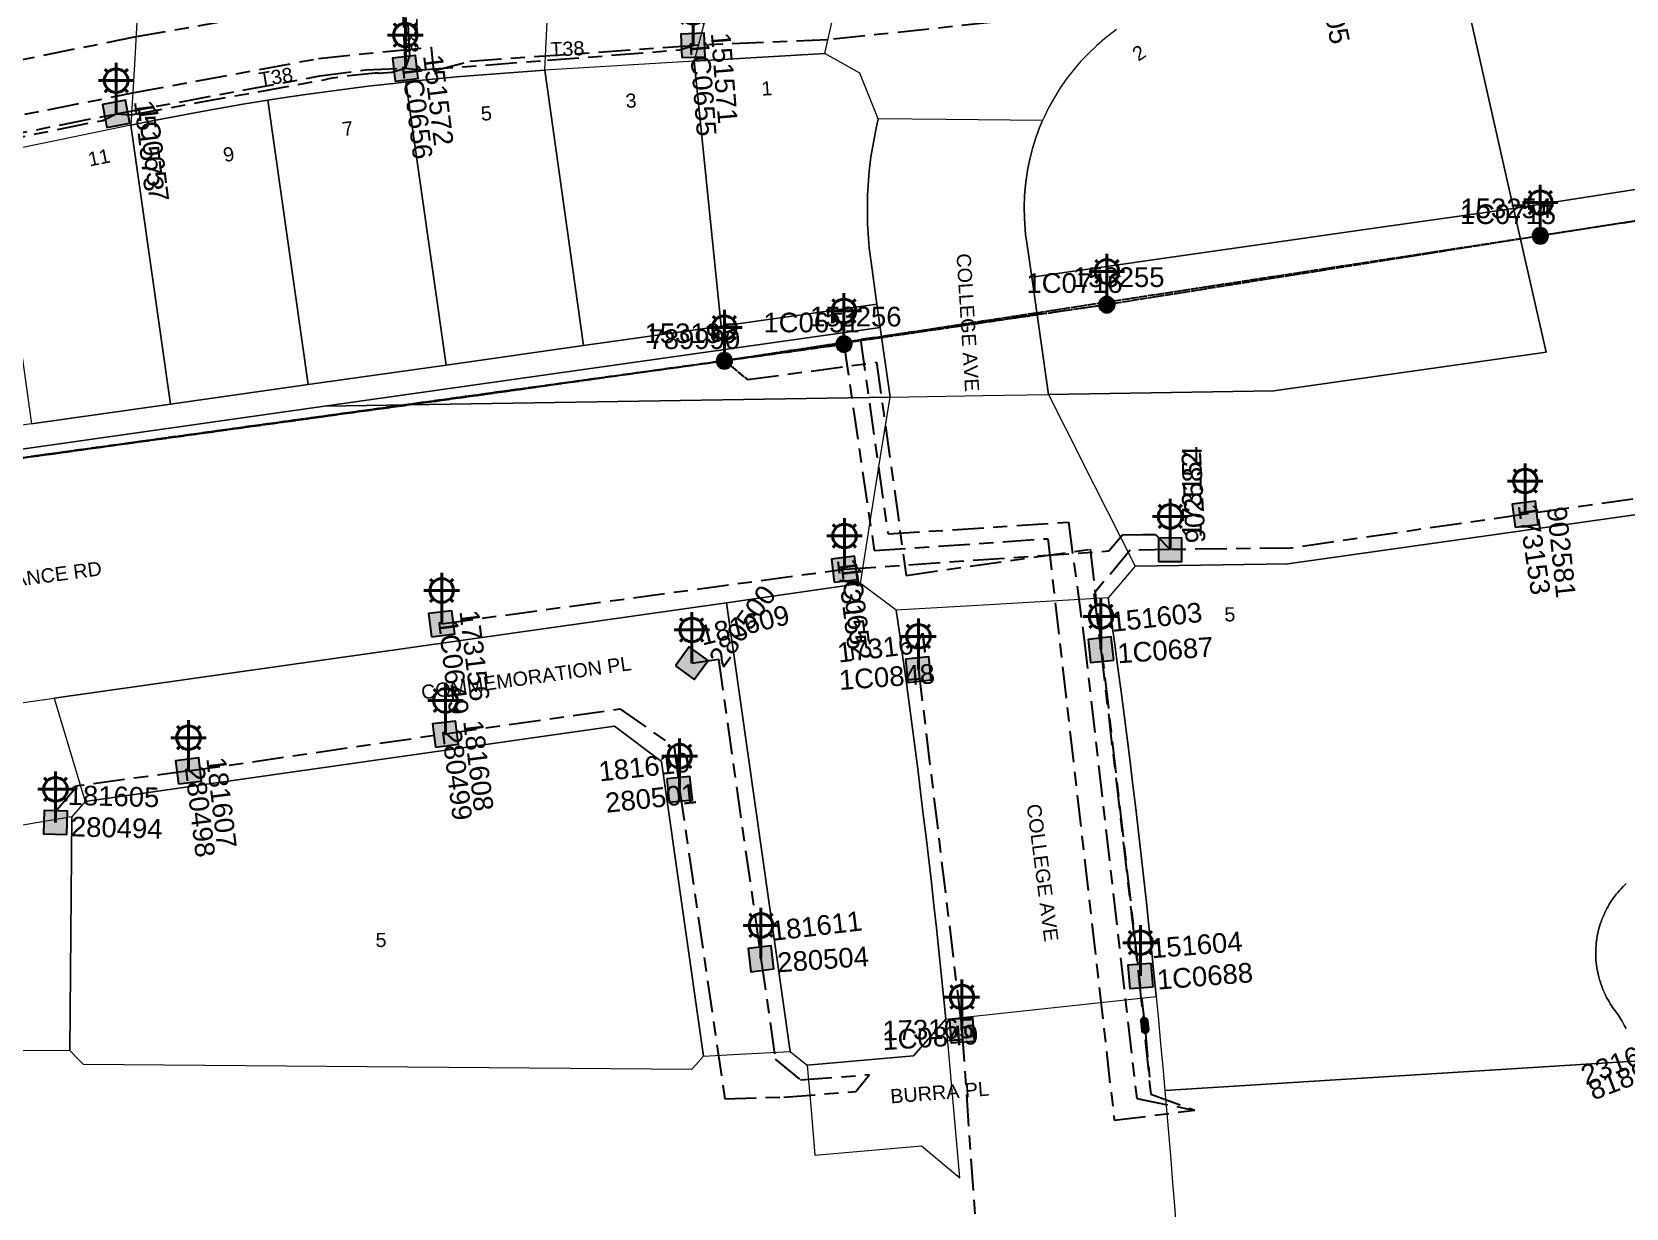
# Model space of a CAD drawing. Header units: metres. Extents: x 299834 to 302538, y 6172833 to 6174390.
# Drawn here: x 301401.6 to 301604.3, y 6173264.5 to 6173414 of the extents above; entities that cross this region are included whole.
import ezdxf
from ezdxf.enums import TextEntityAlignment as Align

# ---------------------------------------------------------------- set-up
doc = ezdxf.new("R2010")
doc.units = ezdxf.units.M
doc.linetypes.add('Cable Exist OH', pattern=[1, 1, 0])
doc.linetypes.add('Cable Exist UG', pattern=[8.2, 4, -1.2, 1.8, -1.2])
doc.layers.get('0').update_dxf_attribs({"color": 6})
for name, color, linetype, lineweight in [('Cadastre Buildings_SP_EXT', 9, 'Continuous', 5), ('Cadastre Land Parcels_SP_EXT', 9, 'Continuous', 5), ('Cadastre Roads_SP_EXT', 9, 'Continuous', 5)]:
    doc.layers.add(name, color=color, linetype=linetype, lineweight=lineweight)
for name, color, linetype in [('Equip_HV_EXT', 7, 'Continuous'), ('Equip_SP_SL_EXT', 7, 'Continuous'), ('Mains_HV_EXT', 7, 'Continuous'), ('Mains_LV_EXT', 7, 'Continuous'), ('Mains_SL_EXT', 7, 'Continuous'), ('Mains_TR_EXT', 7, 'Continuous'), ('SupportsOH_SP_TR_HV_LV_SL_EXT', 7, 'Continuous'), ('SupportsUG_SP_LV_SL_EXT', 7, 'Continuous')]:
    doc.layers.add(name, color=color, linetype=linetype)
doc.styles.add('COLUMN_LABEL', font='arial.ttf')
doc.styles.add('iecARIAL', font='arial.ttf', dxfattribs={"height": 2})
doc.styles.add('POLE_LABEL', font='arial.ttf')
doc.styles.get("Standard").update_dxf_attribs({"font": 'arial.ttf'})

# ---------------------------------------------------------------- blocks, each defined once
blk = doc.blocks.new('COLUMN_EXT')
blk.add_hatch(color=256).paths.add_polyline_path([(-1.49, 1.48), (-1.49, -1.49), (1.48, -1.49), (1.48, 1.48)])
blk.add_lwpolyline([(-1.49, -1.49), (1.48, -1.49), (1.48, 1.48), (-1.49, 1.48)], close=True)
for tag, height, style, flags, p in [('ASSET_NUM', 2.5, 'COLUMN_LABEL', 8, (2, 2)), ('STRUCTURE_PLANT_NUMBER', 0.2, 'POLE_LABEL', 9, (1.81, 0.03)), ('STREET_CODE', 0.2, 'COLUMN_LABEL', 9, (1.81, -0.2))]:
    blk.add_attdef(tag, text='', height=height, dxfattribs=dict(style=style, flags=flags)).set_placement(p, align=Align.MIDDLE_LEFT)
at = {"flags": 9}
for tag, p in [('COLUMN_TYPE', (1.81, -0.4)), ('OWNED_BY', (1.81, -0.6)), ('STATE', (1.81, -0.8)), ('USAGE', (1.81, -1)), ('STREETNAME', (1.81, -1.6)), ('SUBURB', (1.81, -1.8)), ('LEGEND', (1.81, -1.2)), ('LOCATION', (1.81, -1.4)), ('NOTES', (1.81, -2))]:
    blk.add_attdef(tag, text='', height=0.2, dxfattribs=at).set_placement(p, align=Align.MIDDLE_LEFT)
at = {"flags": 1}
blk.add_attdef('Z', (1.81, -2.35), '', height=0.2, dxfattribs=at)
blk = doc.blocks.new('SL_LANTERN_EXT')
at = {"lineweight": 40}
for p, q in [((0, 1.97), (0, 6.47)), ((-2.25, 4.22), (2.25, 4.22)), ((-1.46, 5.68), (-1.06, 5.28)), ((1.46, 5.68), (1.06, 5.28)), ((-1.46, 2.76), (-1.06, 3.16)), ((0, 0), (0, 2.72)), ((1.46, 2.76), (1.06, 3.16))]:
    blk.add_line(p, q, dxfattribs=at)
blk.add_circle((0, 4.22), 1.5, dxfattribs=at)
at = {"style": 'iecARIAL', "flags": 8}
blk.add_attdef('ASSET_NUM', (1.5, 1.5), '', height=2.5, dxfattribs=at)
for tag, p, height, flags in [('OPERATING_VOLTAGE', (0.98, -1.65), 0.2, 9), ('ORIENTATION', (0.98, -1.85), 0.2, 9), ('OWNED_BY', (0.98, -2.05), 0.2, 9), ('CONSTRUCTED_VOLTAGE', (0.98, -0.65), 0.2, 9), ('CONTROL_TYPE', (0.98, -0.85), 0.2, 9), ('LANTERN_PURPOSE', (0.98, -1.05), 0.2, 9), ('LANTERN_TYPE', (0.98, -1.25), 0.2, 9), ('NO_PHASES', (0.98, -1.45), 0.2, 9), ('LNUMBER', (2.18, -3.25), 2.5, 8), ('STATE', (0.98, -2.25), 0.2, 9), ('USAGE', (0.98, -2.45), 0.2, 9), ('CEXIST', (0.98, -2.65), 0.2, 9), ('CNEW', (0.98, -2.85), 0.2, 9), ('CNUMBER', (0.98, -3.05), 0.2, 9), ('CREMOVE', (0.98, -3.25), 0.2, 9), ('CREPLACE', (0.98, -3.45), 0.2, 9), ('LKINGHEIGHT', (0.98, -3.65), 0.2, 9), ('LBRACKET', (0.98, -3.85), 0.2, 9), ('LBRACKETVOCAB', (0.98, -4.05), 0.2, 9), ('LCATEGORY', (0.98, -4.25), 0.2, 9), ('LCHARGE1', (0.98, -4.45), 0.2, 9), ('LCHARGE1PERCENT', (0.98, -4.65), 0.2, 9), ('LCHARGE2', (0.98, -4.85), 0.2, 9), ('LCHARGE2PERCENT', (0.98, -5.05), 0.2, 9), ('LCHARGE3', (0.98, -5.25), 0.2, 9), ('LCHARGE3PERCENT', (0.98, -5.45), 0.2, 9), ('LEXIST', (0.98, -5.65), 0.2, 9), ('LLAMP', (0.98, -5.85), 0.2, 9), ('LLAMPVOCAB', (0.98, -6.05), 0.2, 9), ('LMAST', (0.98, -6.25), 0.2, 9), ('LMASTVOCAB', (0.98, -6.45), 0.2, 9), ('LNEW', (0.98, -6.65), 0.2, 9), ('LANTNUMBER', (0.98, -6.85), 0.2, 9), ('LOUTREACH', (0.98, -7.25), 0.2, 9), ('LOUTREACHVOCAB', (0.98, -7.45), 0.2, 9), ('LRATECODE', (0.98, -7.65), 0.2, 9), ('LREMOVE', (0.98, -7.85), 0.2, 9), ('LREPLACE', (0.98, -8.05), 0.2, 9), ('LTYPE', (0.98, -8.25), 0.2, 9), ('STREETNAME', (0.98, -9.25), 0.2, 9), ('SUBURB', (0.98, -9.45), 0.2, 1), ('LTYPEVOCAB', (0.98, -8.45), 0.2, 9), ('LEGEND', (0.98, -8.65), 0.2, 9), ('LOCATION', (0.98, -8.85), 0.2, 9), ('NOTES', (0.98, -9.05), 0.2, 9)]:
    blk.add_attdef(tag, p, '', height=height, dxfattribs=dict(flags=flags))
blk = doc.blocks.new('POLE_EXT')
blk.add_hatch(color=256).paths.add_polyline_path([(-1, 0, 1), (1, 0, 1)])
blk.add_lwpolyline([(-1, 0, 1), (1, 0, 1)], format="xyb", close=True)
for tag, height, flags, p in [('pNumber', 2.5, 8, (-17.84, 2.07)), ('OWNED_BY', 0.2, 9, (1.35, -0.4)), ('SPECIAL_USE', 0.2, 9, (1.35, -0.8)), ('STATE', 0.2, 9, (1.35, -1)), ('cLV', 0.2, 9, (1.35, -1.4)), ('hDepth', 0.2, 9, (1.35, -1.6)), ('hDia', 0.2, 9, (1.35, -1.8)), ('cHV', 0.2, 9, (1.35, -2)), ('PARENT', 0.2, 9, (1.35, -0.6)), ('USAGE', 0.2, 9, (1.35, -1.2)), ('cLinedev', 0.2, 9, (1.35, -3.4)), ('pExisting', 0.2, 9, (1.35, -3.8)), ('LBRACKET', 0.2, 9, (1.35, -2.2)), ('LExisting', 0.2, 9, (1.35, -2.4)), ('LANTNUMBER', 0.2, 9, (1.35, -2.6)), ('LOther', 0.2, 9, (1.35, -2.8)), ('LRemove', 0.2, 9, (1.35, -3)), ('LEGEND', 0.2, 9, (1.35, -3.2)), ('LOCATION', 0.2, 9, (1.35, -3.6)), ('PFNUMBER', 0.2, 9, (1.35, -4)), ('pFooting', 0.2, 9, (1.35, -4.4)), ('pNew', 0.2, 9, (1.35, -4.6)), ('pRelocate', 0.2, 9, (1.35, -5)), ('pRemove', 0.2, 9, (1.35, -5.2)), ('pReplace', 0.2, 9, (1.35, -5.4)), ('pStay', 0.2, 9, (1.35, -5.6)), ('pType', 0.2, 9, (1.35, -5.8)), ('cspan', 0.2, 9, (1.35, -6)), ('NEWPFNUMBER', 0.2, 9, (1.35, -4.2)), ('STREETNAME', 0.2, 9, (1.35, -6.2)), ('SUBURB', 0.2, 9, (1.35, -6.4)), ('OPERATED_BY', 0.2, 9, (1.36, -7.01)), ('NOTES', 0.2, 9, (1.35, -6.6)), ('MAINTAINED_BY', 0.2, 9, (1.36, -6.81))]:
    blk.add_attdef(tag, text='', height=height, dxfattribs=dict(flags=flags)).set_placement(p, align=Align.MIDDLE_LEFT)
at = {"style": 'POLE_LABEL'}
for tag, height, flags, p in [('ASSET_NUM', 2.5, 8, (2, 2)), ('STRUCTURE_PLANT_NUMBER', 0.2, 9, (1.35, 0.03)), ('STREET_CODE', 0.2, 9, (1.35, -0.2))]:
    blk.add_attdef(tag, text='', height=height, dxfattribs=dict(at, flags=flags)).set_placement(p, align=Align.MIDDLE_LEFT)
at = {"flags": 1}
blk.add_attdef('Z', (1.35, -7.33), '', height=0.2, dxfattribs=at)
blk = doc.blocks.new('HV_STJ_EXT')
h = blk.add_hatch(color=256)
edge = h.paths.add_edge_path()
edge.add_ellipse((-0.59, 0.13), major_axis=(0.226, 0.226), ratio=1, start_angle=45, end_angle=135)
edge.add_line((-0.91, 0.13), (-0.91, -0.13))
edge.add_ellipse((-0.59, -0.13), major_axis=(0.226, 0.226), ratio=1, start_angle=135, end_angle=225)
edge.add_line((-0.59, -0.45), (0.59, -0.45))
edge.add_ellipse((0.59, -0.13), major_axis=(-0.226, 0.226), ratio=1, start_angle=135, end_angle=225)
edge.add_line((0.91, -0.13), (0.91, 0.13))
edge.add_ellipse((0.59, 0.13), major_axis=(-0.226, 0.226), ratio=1, start_angle=225, end_angle=315)
edge.add_line((0.59, 0.45), (-0.59, 0.45))
blk.add_lwpolyline([(-0.91, 0.13), (-0.91, -0.13, 0.414214), (-0.59, -0.45), (0.59, -0.45, 0.414214), (0.91, -0.13), (0.91, 0.13, 0.414214), (0.59, 0.45), (-0.59, 0.45, 0.414214)], format="xyb", close=True)
for tag, flags, p in [('ORIENTATION', 9, (1.5, 0)), ('Z', 1, (1.5, -0.8)), ('USAGE', 9, (1.5, -0.2)), ('LEGEND', 9, (1.5, -0.4)), ('NOTES', 9, (1.5, -0.6))]:
    blk.add_attdef(tag, text='', height=0.2, dxfattribs=dict(flags=flags)).set_placement(p, align=Align.MIDDLE_LEFT)

msp = doc.modelspace()

# ---------------------------------------------------------------- linework, layer by layer
at = {"layer": 'Cadastre Buildings_SP_EXT', "linetype": 'Continuous'}
msp.add_lwpolyline([(301513.68, 6173283.85), (301517.81, 6173288.51), (301517.52, 6173291.4), (301517.22, 6173294.29), (301516.92, 6173297.19), (301516.6, 6173300.08), (301516.28, 6173302.97), (301515.96, 6173305.85), (301515.62, 6173308.74), (301515.28, 6173311.63), (301514.93, 6173314.52), (301514.58, 6173317.4), (301514.22, 6173320.29), (301513.85, 6173323.17), (301513.47, 6173326.05), (301513.09, 6173328.94), (301512.7, 6173331.82), (301512.3, 6173334.7), (301511.89, 6173337.58), (301511.48, 6173340.46), (301506.93, 6173343.87), (301489.9, 6173341.42), (301498.02, 6173284.37), (301500.17, 6173282.65), (301513.68, 6173283.85)], close=True, dxfattribs=at)
at = {"layer": 'Cadastre Land Parcels_SP_EXT', "linetype": 'Continuous'}
for points in [[(301622.26, 6173677.6), (301599.79, 6173672.53), (301583.69, 6173668.9), (301566.73, 6173665.08), (301548.19, 6173660.89), (301530.22, 6173656.23), (301534.85, 6173635.74), (301539.35, 6173615.79), (301543.32, 6173598.24), (301547.25, 6173580.82), (301551.87, 6173560.34), (301555.08, 6173546.11), (301560.41, 6173522.53), (301561.04, 6173519.74), (301565.77, 6173498.77), (301569.51, 6173482.18), (301577.77, 6173445.6), (301582.18, 6173426.1), (301590, 6173391.53), (301698.33, 6173408.4)], [(301539.52, 6173414.25), (301538.02, 6173413.11), (301536.94, 6173412.19), (301535.92, 6173411.22), (301534.94, 6173410.19), (301534.32, 6173409.48), (301533.15, 6173408), (301532.35, 6173406.84), (301531.6, 6173405.64), (301530.91, 6173404.4), (301530.29, 6173403.13), (301530.1, 6173402.7), (301529.73, 6173401.83), (301529.24, 6173400.5), (301528.82, 6173399.15), (301528.47, 6173397.78), (301528.19, 6173396.39), (301527.92, 6173394.52), (301527.8, 6173393.11), (301527.76, 6173391.7), (301527.79, 6173390.28), (301527.89, 6173388.87), (301527.95, 6173388.16), (301528.06, 6173387.46), (301528.72, 6173382.81), (301555.1, 6173386.55), (301555.1, 6173386.55), (301572.88, 6173389.1), (301590, 6173391.53), (301582.18, 6173426.1)], [(301164.85, 6173327.6), (301280.59, 6173343.99), (301280.59, 6173343.99), (301384.43, 6173358.7), (301438.78, 6173366.39), (301509.46, 6173376.4), (301509.04, 6173379.37), (301489.24, 6173376.57), (301471.74, 6173374.09), (301454.24, 6173371.61), (301436.71, 6173369.13), (301419.2, 6173366.65), (301401.55, 6173364.15), (301383.23, 6173361.56), (301364.29, 6173358.87), (301342.66, 6173355.81), (301323.85, 6173353.15), (301308.99, 6173351.04), (301298.1, 6173349.5), (301272.78, 6173345.48), (301249.11, 6173341.55), (301229.37, 6173338.29), (301198.67, 6173333.2), (301190.78, 6173331.9)], [(301617.7, 6173354.32), (301561.28, 6173346.36), (301541.88, 6173346.06), (301538.45, 6173342.04), (301538.87, 6173339.06), (301539.28, 6173336.09), (301539.68, 6173333.12), (301540.08, 6173330.14), (301540.47, 6173327.16), (301540.85, 6173324.19), (301541.22, 6173321.21), (301541.59, 6173318.23), (301541.95, 6173315.25), (301542.3, 6173312.27), (301542.64, 6173309.28), (301542.97, 6173306.3), (301543.3, 6173303.32), (301543.62, 6173300.33), (301543.94, 6173297.35), (301544.24, 6173294.36), (301544.54, 6173291.37), (301544.83, 6173288.38), (301545.11, 6173285.4), (301545.39, 6173282.41), (301545.66, 6173279.42), (301606, 6173283.2)], [(301604.31, 6173287.3), (301604.12, 6173287.65), (301603.92, 6173288), (301603.71, 6173288.35), (301603.5, 6173288.69), (301603.28, 6173289.03), (301603.05, 6173289.36), (301602.81, 6173289.69), (301602.63, 6173289.94), (301602.46, 6173290.2), (301602.29, 6173290.46), (301602.13, 6173290.72), (301601.98, 6173290.99), (301601.83, 6173291.26), (301601.69, 6173291.54), (301601.55, 6173291.82), (301601.43, 6173292.1), (301601.31, 6173292.38), (301601.2, 6173292.67), (301601.09, 6173292.96), (301601, 6173293.26), (301600.91, 6173293.55), (301600.83, 6173293.85), (301600.75, 6173294.15), (301600.69, 6173294.45), (301600.63, 6173294.76), (301600.58, 6173295.06), (301600.54, 6173295.37), (301600.5, 6173295.68), (301600.47, 6173295.98), (301600.46, 6173296.29), (301600.45, 6173296.6), (301600.44, 6173296.91), (301600.45, 6173297.22), (301600.46, 6173297.53), (301600.48, 6173297.84), (301600.51, 6173298.15), (301600.55, 6173298.45), (301600.59, 6173298.76), (301600.64, 6173299.06), (301600.7, 6173299.37), (301600.77, 6173299.67), (301600.85, 6173299.97), (301600.93, 6173300.27), (301601.02, 6173300.56), (301601.12, 6173300.86), (301601.23, 6173301.15), (301601.34, 6173301.43), (301601.46, 6173301.72), (301601.59, 6173302), (301601.72, 6173302.28), (301601.87, 6173302.55), (301602.02, 6173302.82), (301602.17, 6173303.09), (301602.34, 6173303.35), (301602.51, 6173303.61), (301602.68, 6173303.87), (301602.87, 6173304.12), (301603.05, 6173304.36), (301603.25, 6173304.6), (301603.45, 6173304.83), (301603.66, 6173305.06), (301603.87, 6173305.29), (301604.09, 6173305.51), (301604.32, 6173305.72)], [(301606, 6173283.2), (301545.66, 6173279.42), (301545.91, 6173276.49), (301546.16, 6173273.57), (301546.4, 6173270.64), (301546.63, 6173267.71), (301546.86, 6173264.78), (301547.08, 6173261.86)]]:
    msp.add_lwpolyline(points, dxfattribs=at)
for points in [[(301489.24, 6173376.57), (301485.78, 6173410.23), (301466.79, 6173409.08), (301471.74, 6173374.09), (301489.24, 6173376.57)], [(301509.04, 6173379.37), (301508.29, 6173384.68), (301508.07, 6173386.5), (301507.96, 6173387.72), (301507.85, 6173389.56), (301507.82, 6173391.39), (301507.85, 6173393.23), (301507.95, 6173395.06), (301508.06, 6173396.28), (301508.28, 6173398.1), (301508.58, 6173399.92), (301508.93, 6173401.72), (301509.21, 6173402.91), (301506.85, 6173408.72), (301502.4, 6173411.23), (301485.78, 6173410.23), (301489.24, 6173376.57), (301509.04, 6173379.37)], [(301454.24, 6173371.61), (301449.15, 6173407.6), (301447.55, 6173407.42), (301444.35, 6173407.05), (301442.75, 6173406.85), (301441.16, 6173406.65), (301437.97, 6173406.22), (301436.37, 6173405.99), (301433.19, 6173405.52), (301431.6, 6173405.28), (301436.71, 6173369.13), (301454.24, 6173371.61)], [(301471.74, 6173374.09), (301466.79, 6173409.08), (301455.55, 6173408.24), (301449.15, 6173407.6), (301454.24, 6173371.61), (301471.74, 6173374.09)], [(301436.71, 6173369.13), (301431.6, 6173405.28), (301428.42, 6173404.76), (301423.66, 6173403.95), (301418.92, 6173403.06), (301415.76, 6173402.44), (301414.18, 6173402.12), (301419.2, 6173366.65), (301436.71, 6173369.13)], [(301419.2, 6173366.65), (301414.18, 6173402.12), (301396.68, 6173398.52), (301401.55, 6173364.15), (301419.2, 6173366.65)], [(301594.13, 6173373.25), (301590, 6173391.53), (301572.88, 6173389.1), (301555.1, 6173386.55), (301528.72, 6173382.81), (301530.84, 6173367.86), (301559.5, 6173368.34), (301594.13, 6173373.25)], [(301509.46, 6173376.4), (301438.78, 6173366.39), (301510.72, 6173367.56), (301509.46, 6173376.4)], [(301486.02, 6173282.7), (301486.99, 6173283.8), (301481.66, 6173321.23), (301475.68, 6173325.74), (301408.36, 6173316.16), (301406.64, 6173314.2), (301406.39, 6173284.51), (301407.5, 6173283.38), (301408.08, 6173282.79), (301485.51, 6173282.12), (301486.02, 6173282.7)]]:
    msp.add_lwpolyline(points, close=True, dxfattribs=at)
at = {"layer": 'Cadastre Roads_SP_EXT', "linetype": 'Continuous'}
for points in [[(301502.4, 6173411.23), (301504.45, 6173420.25), (301506.57, 6173429.53), (301490.6, 6173428.57), (301488.23, 6173419.54), (301485.78, 6173410.23), (301502.4, 6173411.23)], [(301415.76, 6173402.44), (301418.92, 6173403.06), (301423.66, 6173403.95), (301428.42, 6173404.76), (301431.6, 6173405.28), (301433.19, 6173405.52), (301436.37, 6173405.99), (301437.97, 6173406.22), (301441.16, 6173406.65), (301442.75, 6173406.85), (301444.35, 6173407.05), (301447.55, 6173407.42), (301449.15, 6173407.6), (301455.55, 6173408.24), (301466.79, 6173409.08), (301467.24, 6173417.92), (301467.68, 6173426.74), (301441.52, 6173422.16), (301415.04, 6173417.52), (301414.61, 6173409.83), (301414.18, 6173402.12), (301415.76, 6173402.44)], [(301528.72, 6173382.81), (301528.06, 6173387.46), (301527.95, 6173388.16), (301527.89, 6173388.87), (301527.79, 6173390.28), (301527.76, 6173391.7), (301527.8, 6173393.11), (301527.92, 6173394.52), (301528.19, 6173396.39), (301528.47, 6173397.78), (301528.82, 6173399.15), (301529.24, 6173400.5), (301529.73, 6173401.83), (301530.1, 6173402.7), (301517.81, 6173402.82), (301509.21, 6173402.91), (301508.93, 6173401.72), (301508.58, 6173399.92), (301508.28, 6173398.1), (301508.06, 6173396.28), (301507.95, 6173395.06), (301507.85, 6173393.23), (301507.82, 6173391.39), (301507.85, 6173389.56), (301507.96, 6173387.72), (301508.07, 6173386.5), (301508.29, 6173384.68), (301509.04, 6173379.37), (301509.46, 6173376.4), (301510.72, 6173367.56), (301522.56, 6173367.74), (301530.84, 6173367.86), (301528.72, 6173382.81)], [(301489.9, 6173341.42), (301404.41, 6173329.3), (301406.42, 6173322.62), (301408.36, 6173316.16), (301475.68, 6173325.74), (301481.66, 6173321.23), (301486.99, 6173283.8), (301491.53, 6173284.03), (301498.02, 6173284.37), (301489.9, 6173341.42)], [(301544.54, 6173291.37), (301544.24, 6173294.36), (301543.94, 6173297.35), (301543.62, 6173300.33), (301543.3, 6173303.32), (301542.97, 6173306.3), (301542.64, 6173309.28), (301542.3, 6173312.27), (301541.95, 6173315.25), (301541.59, 6173318.23), (301541.22, 6173321.21), (301540.85, 6173324.19), (301540.47, 6173327.16), (301540.08, 6173330.14), (301539.68, 6173333.12), (301539.28, 6173336.09), (301538.87, 6173339.06), (301538.45, 6173342.04), (301522.59, 6173341.11), (301511.48, 6173340.46), (301511.89, 6173337.58), (301512.3, 6173334.7), (301512.7, 6173331.82), (301513.09, 6173328.94), (301513.47, 6173326.05), (301513.85, 6173323.17), (301514.22, 6173320.29), (301514.58, 6173317.4), (301514.93, 6173314.52), (301515.28, 6173311.63), (301515.62, 6173308.74), (301515.96, 6173305.85), (301516.28, 6173302.97), (301516.6, 6173300.08), (301516.92, 6173297.19), (301517.22, 6173294.29), (301517.52, 6173291.4), (301517.81, 6173288.51), (301544.54, 6173291.37)], [(301406.64, 6173314.2), (301400.18, 6173313.1), (301395.63, 6173312.32), (301395.39, 6173284.6), (301399.91, 6173284.56), (301406.39, 6173284.51), (301406.64, 6173314.2)], [(301518.69, 6173278.43), (301517.81, 6173288.51), (301513.68, 6173283.85), (301500.17, 6173282.65), (301500.66, 6173276.92), (301501.14, 6173271.19), (301514.72, 6173272.4), (301519.58, 6173268.32), (301518.69, 6173278.43)]]:
    msp.add_lwpolyline(points, close=True, dxfattribs=at)
for points in [[(301698.33, 6173408.4), (301590, 6173391.53), (301594.13, 6173373.25), (301559.5, 6173368.34), (301530.84, 6173367.86), (301533, 6173363.61), (301536.62, 6173356.45), (301541.88, 6173346.06), (301561.28, 6173346.36), (301617.7, 6173354.32)], [(301393.5, 6173327.74), (301404.41, 6173329.3), (301489.9, 6173341.42), (301506.93, 6173343.87), (301508.39, 6173353.07), (301509.59, 6173360.57), (301510.72, 6173367.56), (301438.78, 6173366.39), (301384.43, 6173358.7)], [(301604.32, 6173305.72), (301604.09, 6173305.51), (301603.87, 6173305.29), (301603.66, 6173305.06), (301603.45, 6173304.83), (301603.25, 6173304.6), (301603.05, 6173304.36), (301602.87, 6173304.12), (301602.68, 6173303.87), (301602.51, 6173303.61), (301602.34, 6173303.35), (301602.17, 6173303.09), (301602.02, 6173302.82), (301601.87, 6173302.55), (301601.72, 6173302.28), (301601.59, 6173302), (301601.46, 6173301.72), (301601.34, 6173301.43), (301601.23, 6173301.15), (301601.12, 6173300.86), (301601.02, 6173300.56), (301600.93, 6173300.27), (301600.85, 6173299.97), (301600.77, 6173299.67), (301600.7, 6173299.37), (301600.64, 6173299.06), (301600.59, 6173298.76), (301600.55, 6173298.45), (301600.51, 6173298.15), (301600.48, 6173297.84), (301600.46, 6173297.53), (301600.45, 6173297.22), (301600.44, 6173296.91), (301600.45, 6173296.6), (301600.46, 6173296.29), (301600.47, 6173295.98), (301600.5, 6173295.68), (301600.54, 6173295.37), (301600.58, 6173295.06), (301600.63, 6173294.76), (301600.69, 6173294.45), (301600.75, 6173294.15), (301600.83, 6173293.85), (301600.91, 6173293.55), (301601, 6173293.26), (301601.09, 6173292.96), (301601.2, 6173292.67), (301601.31, 6173292.38), (301601.43, 6173292.1), (301601.55, 6173291.82), (301601.69, 6173291.54), (301601.83, 6173291.26), (301601.98, 6173290.99), (301602.13, 6173290.72), (301602.29, 6173290.46), (301602.46, 6173290.2), (301602.63, 6173289.94), (301602.81, 6173289.69), (301603.05, 6173289.36), (301603.28, 6173289.03), (301603.5, 6173288.69), (301603.71, 6173288.35), (301603.92, 6173288), (301604.12, 6173287.65), (301604.31, 6173287.3)]]:
    msp.add_lwpolyline(points, dxfattribs=at)
at = {"layer": 'Mains_HV_EXT', "linetype": 'Cable Exist OH'}
for points in [[(301626.65, 6173393.2), (301593.39, 6173388.04), (301538.28, 6173379.29), (301489.64, 6173372.16)], [(301489.64, 6173372.16), (301459.07, 6173367.85), (301402.29, 6173360.04), (301384.47, 6173357.64), (301262.19, 6173340.02), (301241.68, 6173336.71), (301183.45, 6173326.4), (301160.02, 6173322.85), (301113.68, 6173316.36), (301062.5, 6173309.86)], [(301489.64, 6173372.16), (301492.56, 6173369.78)]]:
    msp.add_lwpolyline(points, dxfattribs=at)
at = {"layer": 'Mains_HV_EXT', "linetype": 'Cable Exist UG'}
for points in [[(301492.56, 6173369.78), (301509, 6173371.97), (301512.76, 6173344.89), (301536.16, 6173348.22), (301543.1, 6173287.69)], [(301543.1, 6173287.69), (301543.7, 6173281.12)]]:
    msp.add_lwpolyline(points, dxfattribs=at)
at = {"layer": 'Mains_LV_EXT', "linetype": 'Cable Exist UG'}
for points in [[(301395.04, 6173409.39), (301414.63, 6173413.32), (301450.2, 6173419.57), (301450.57, 6173421.58), (301468.8, 6173424.85), (301473.4, 6173430.91), (301472.6, 6173461.56)], [(301449.07, 6173409.34), (301448.58, 6173421.23), (301441.7, 6173420.03)], [(301546.85, 6173419.74), (301542.31, 6173417.94), (301540.12, 6173416.91), (301502.81, 6173412.95), (301485.66, 6173412.24)], [(301395.58, 6173402.48), (301414.38, 6173406.2), (301438.03, 6173410.59), (301447.12, 6173411.51), (301452.36, 6173412.01), (301452.63, 6173409.02), (301457.29, 6173410.24), (301485.66, 6173412.24)], [(301412.3, 6173403.55), (301438.21, 6173408.37), (301444.01, 6173409.13), (301449.07, 6173409.34)], [(301378.51, 6173396.74), (301397.06, 6173400.51), (301412.3, 6173403.55)]]:
    msp.add_lwpolyline(points, dxfattribs=at)
at = {"layer": 'Mains_SL_EXT', "linetype": 'Cable Exist UG'}
for points in [[(301449.07, 6173409.34), (301449.66, 6173410.94), (301449.05, 6173421.85), (301414.49, 6173416.23), (301409.06, 6173420.11), (301408.97, 6173420.85), (301408.27, 6173422.33)], [(301449.07, 6173409.34), (301451.1, 6173409.12), (301467.13, 6173410.35), (301483.97, 6173411.67), (301485.66, 6173412.24)], [(301538.28, 6173379.29), (301506.94, 6173374.88), (301510.45, 6173350.16), (301533.38, 6173351.64), (301535.36, 6173337.03), (301542.07, 6173278.41), (301549.47, 6173276.92)], [(301504.84, 6173374.28), (301508.69, 6173348.04), (301530.76, 6173349.55), (301539.22, 6173275.64), (301549.47, 6173276.92)], [(301636.42, 6173360.96), (301621.4, 6173356.87), (301591.48, 6173352.66)], [(301591.48, 6173352.66), (301561.72, 6173348.36), (301546.33, 6173348.16)], [(301504.91, 6173345.68), (301538.54, 6173348), (301540.25, 6173350.05), (301542.87, 6173350.08), (301544.44, 6173350.08), (301546.33, 6173348.16)], [(301546.33, 6173348.16), (301541.25, 6173348.08), (301536.61, 6173342.55), (301537.52, 6173335.45)], [(301453.69, 6173338.75), (301504.91, 6173345.68)], [(301537.52, 6173335.45), (301542.32, 6173294.02)], [(301485.49, 6173333.73), (301488.88, 6173334.26), (301494.29, 6173296.18)], [(301514.32, 6173332.92), (301519.85, 6173287.08)], [(301454.17, 6173324.77), (301476.35, 6173327.91), (301483.26, 6173323.09), (301483.95, 6173317.69)], [(301421.5, 6173320.04), (301454.17, 6173324.77)], [(301421.5, 6173320.04), (301407.4, 6173318.13), (301404.58, 6173314.81), (301404.58, 6173313.48)], [(301483.95, 6173317.69), (301489.69, 6173278.37), (301497.18, 6173278.59), (301506.36, 6173279.28), (301508.1, 6173281.45)], [(301494.29, 6173296.18), (301496.11, 6173283.4), (301499.33, 6173280.76), (301508.1, 6173281.45)], [(301542.32, 6173294.02), (301543.85, 6173278.97), (301549.47, 6173276.92)], [(301519.85, 6173287.08), (301523.11, 6173240.14)]]:
    msp.add_lwpolyline(points, dxfattribs=at)
for points in [[(301412.3, 6173403.55), (301414.2, 6173403.42), (301438.94, 6173407.93), (301438.94, 6173407.93, -0.027489), (301445.67, 6173408.73), (301445.67, 6173408.73), (301447.37, 6173408.85), (301449.07, 6173409.34)], [(301345.12, 6173391.27), (301346.93, 6173390.65), (301346.93, 6173390.65, 0.055515), (301356.61, 6173391.76), (301356.61, 6173391.76), (301410.59, 6173402.72), (301412.3, 6173403.55)]]:
    msp.add_lwpolyline(points, format="xyb", dxfattribs=at)
at = {"layer": 'Mains_SL_EXT', "linetype": 'Cable Exist OH'}
for points in [[(301626.65, 6173393.2), (301593.39, 6173388.04)], [(301593.39, 6173388.04), (301538.28, 6173379.29)], [(301489.64, 6173372.16), (301504.84, 6173374.28)], [(301384.47, 6173357.64), (301489.64, 6173372.16)]]:
    msp.add_lwpolyline(points, dxfattribs=at)
at = {"layer": 'Mains_TR_EXT', "linetype": 'Cable Exist OH'}
msp.add_lwpolyline([(301629.74, 6173393.69), (301593.39, 6173388.04), (301489.64, 6173372.16), (301384.47, 6173357.64), (301262.19, 6173340.02), (301183.45, 6173326.44), (301113.68, 6173316.36), (301062.5, 6173309.86), (301010.14, 6173303.47), (300958.62, 6173297.12), (300907.32, 6173290.67), (300876.42, 6173261.87), (300824.69, 6173240.19), (300769.94, 6173216.6), (300716.03, 6173192.8), (300646.2, 6173148.05), (300608.39, 6173122.99), (300572.55, 6173086.91)], dxfattribs=at)

# ---------------------------------------------------------------- block references
at = {"layer": 'Equip_HV_EXT', "rotation": 275.2763435165651}
msp.add_blockref('HV_STJ_EXT', (301543.1, 6173287.69), dxfattribs=at)
at = {"layer": 'Equip_SP_SL_EXT'}
ref = msp.add_blockref('SL_LANTERN_EXT', (301485.66, 6173412.24), dxfattribs=at)
ref.add_attrib('ASSET_NUM', '151571', dxfattribs={"layer": '0', "height": 2.5, "rotation": 274.7013, "style": 'iecARIAL'}).set_placement((301487.16, 6173413.74), align=Align.BOTTOM_LEFT)
ref = msp.add_blockref('SL_LANTERN_EXT', (301449.07, 6173409.34), dxfattribs=at)
ref.add_attrib('ASSET_NUM', '151572', dxfattribs={"layer": '0', "height": 2.5, "rotation": 277.0527, "style": 'iecARIAL'}).set_placement((301450.57, 6173410.84), align=Align.BOTTOM_LEFT)
ref = msp.add_blockref('SL_LANTERN_EXT', (301412.3, 6173403.55), dxfattribs=at)
ref.add_attrib('ASSET_NUM', '151573', dxfattribs={"layer": '0', "height": 2.5, "rotation": 276.789, "style": 'iecARIAL'}).set_placement((301413.8, 6173405.05), align=Align.BOTTOM_LEFT)
ref = msp.add_blockref('SL_LANTERN_EXT', (301593.39, 6173388.04), dxfattribs=at)
ref.add_attrib('ASSET_NUM', '153254', dxfattribs={"layer": '0', "height": 2.5, "style": 'iecARIAL'}).set_placement((301594.89, 6173389.54), align=Align.BOTTOM_RIGHT)
ref = msp.add_blockref('SL_LANTERN_EXT', (301538.28, 6173379.29), dxfattribs=at)
ref.add_attrib('ASSET_NUM', '153255', dxfattribs={"layer": '0', "height": 2.5, "style": 'iecARIAL'}).set_placement((301539.78, 6173380.79), align=Align.BOTTOM_CENTER)
ref = msp.add_blockref('SL_LANTERN_EXT', (301504.84, 6173374.28), dxfattribs=at)
ref.add_attrib('ASSET_NUM', '153256', dxfattribs={"layer": '0', "height": 2.5, "style": 'iecARIAL'}).set_placement((301506.34, 6173375.78), align=Align.BOTTOM_CENTER)
ref = msp.add_blockref('SL_LANTERN_EXT', (301489.64, 6173372.16), dxfattribs=at)
ref.add_attrib('ASSET_NUM', '153195', dxfattribs={"layer": '0', "height": 2.5, "style": 'iecARIAL'}).set_placement((301491.14, 6173373.66), align=Align.BOTTOM_RIGHT)
ref = msp.add_blockref('SL_LANTERN_EXT', (301546.33, 6173348.16), dxfattribs=at)
ref.add_attrib('ASSET_NUM', '173154', dxfattribs={"layer": '0', "height": 2.5, "rotation": 90, "style": 'iecARIAL'}).set_placement((301547.83, 6173349.66), align=Align.TOP_LEFT)
ref = msp.add_blockref('SL_LANTERN_EXT', (301591.48, 6173352.66), dxfattribs=at)
ref.add_attrib('ASSET_NUM', '173153', dxfattribs={"layer": '0', "height": 2.5, "rotation": 278.6053, "style": 'iecARIAL'}).set_placement((301592.98, 6173354.16), align=Align.TOP_LEFT)
ref = msp.add_blockref('SL_LANTERN_EXT', (301504.91, 6173345.68), dxfattribs=at)
ref.add_attrib('ASSET_NUM', '173155', dxfattribs={"layer": '0', "height": 2.5, "rotation": 276.9626, "style": 'iecARIAL'}).set_placement((301506.41, 6173347.18), align=Align.TOP_LEFT)
ref = msp.add_blockref('SL_LANTERN_EXT', (301453.69, 6173338.75), dxfattribs=at)
ref.add_attrib('ASSET_NUM', '173156', dxfattribs={"layer": '0', "height": 2.5, "rotation": 277.0001, "style": 'iecARIAL'}).set_placement((301455.19, 6173340.25), align=Align.BOTTOM_LEFT)
ref = msp.add_blockref('SL_LANTERN_EXT', (301485.49, 6173333.73), dxfattribs=at)
ref.add_attrib('ASSET_NUM', '181609', dxfattribs={"layer": '0', "height": 2.5, "rotation": 13.8795, "style": 'iecARIAL'}).set_placement((301487, 6173335.23), align=Align.BOTTOM_LEFT)
ref = msp.add_blockref('SL_LANTERN_EXT', (301537.52, 6173335.45), dxfattribs=at)
ref.add_attrib('ASSET_NUM', '151603', dxfattribs={"layer": '0', "height": 2.5, "rotation": 6.4372, "style": 'iecARIAL'}).set_placement((301539.02, 6173336.95), align=Align.BOTTOM_LEFT)
ref = msp.add_blockref('SL_LANTERN_EXT', (301514.32, 6173332.92), dxfattribs=at)
ref.add_attrib('ASSET_NUM', '173164', dxfattribs={"layer": '0', "height": 2.5, "rotation": 6.7642, "style": 'iecARIAL'}).set_placement((301515.82, 6173334.42), align=Align.BOTTOM_RIGHT)
ref = msp.add_blockref('SL_LANTERN_EXT', (301454.17, 6173324.77), dxfattribs=at)
ref.add_attrib('ASSET_NUM', '181608', dxfattribs={"layer": '0', "height": 2.5, "rotation": 276.9889, "style": 'iecARIAL'}).set_placement((301455.67, 6173326.27), align=Align.BOTTOM_LEFT)
ref = msp.add_blockref('SL_LANTERN_EXT', (301421.5, 6173320.04), dxfattribs=at)
ref.add_attrib('ASSET_NUM', '181607', dxfattribs={"layer": '0', "height": 2.5, "rotation": 276.9889, "style": 'iecARIAL'}).set_placement((301423, 6173321.55), align=Align.BOTTOM_LEFT)
ref = msp.add_blockref('SL_LANTERN_EXT', (301483.95, 6173317.69), dxfattribs=at)
ref.add_attrib('ASSET_NUM', '181610', dxfattribs={"layer": '0', "height": 2.5, "rotation": 6.1014, "style": 'iecARIAL'}).set_placement((301485.45, 6173319.19), align=Align.BOTTOM_RIGHT)
ref = msp.add_blockref('SL_LANTERN_EXT', (301404.58, 6173313.48), dxfattribs=at)
ref.add_attrib('ASSET_NUM', '181605', dxfattribs={"layer": '0', "height": 2.5, "rotation": 358.4798, "style": 'iecARIAL'}).set_placement((301406.08, 6173314.98), align=Align.BOTTOM_LEFT)
ref = msp.add_blockref('SL_LANTERN_EXT', (301494.29, 6173296.18), dxfattribs=at)
ref.add_attrib('ASSET_NUM', '181611', dxfattribs={"layer": '0', "height": 2.5, "rotation": 6.7046, "style": 'iecARIAL'}).set_placement((301495.79, 6173297.68), align=Align.BOTTOM_LEFT)
ref = msp.add_blockref('SL_LANTERN_EXT', (301542.55, 6173293.98), dxfattribs=at)
ref.add_attrib('ASSET_NUM', '151604', dxfattribs={"layer": '0', "height": 2.5, "rotation": 4.5526, "style": 'iecARIAL'}).set_placement((301544.05, 6173295.48), align=Align.BOTTOM_LEFT)
ref = msp.add_blockref('SL_LANTERN_EXT', (301519.85, 6173287.08), dxfattribs=at)
ref.add_attrib('ASSET_NUM', '173165', dxfattribs={"layer": '0', "height": 2.5, "rotation": 1.4582, "style": 'iecARIAL'}).set_placement((301521.35, 6173288.58), align=Align.TOP_RIGHT)
ref = msp.add_blockref('SL_LANTERN_EXT', (301608.12, 6173283.88), dxfattribs=at)
ref.add_attrib('ASSET_NUM', '231658', dxfattribs={"layer": '0', "height": 2.5, "rotation": 20.8843, "style": 'iecARIAL'}).set_placement((301609.62, 6173285.38), align=Align.MIDDLE_RIGHT)
at = {"layer": 'SupportsOH_SP_TR_HV_LV_SL_EXT'}
ref = msp.add_blockref('POLE_EXT', (301593.39, 6173388.04), dxfattribs=at)
ref.add_attrib('ASSET_NUM', '1C0715', dxfattribs={"layer": '0', "height": 2.5, "style": 'POLE_LABEL'}).set_placement((301595.39, 6173388.79), align=Align.BOTTOM_RIGHT)
ref = msp.add_blockref('POLE_EXT', (301538.28, 6173379.29), dxfattribs=at)
ref.add_attrib('ASSET_NUM', '1C0716', dxfattribs={"layer": '0', "height": 2.5, "style": 'POLE_LABEL'}).set_placement((301540.28, 6173380.04), align=Align.BOTTOM_RIGHT)
ref = msp.add_blockref('POLE_EXT', (301504.84, 6173374.28), dxfattribs=at)
ref.add_attrib('ASSET_NUM', '1C0651', dxfattribs={"layer": '0', "height": 2.5, "style": 'POLE_LABEL'}).set_placement((301506.84, 6173375.03), align=Align.BOTTOM_RIGHT)
ref = msp.add_blockref('POLE_EXT', (301489.64, 6173372.16), dxfattribs=at)
ref.add_attrib('ASSET_NUM', '789990', dxfattribs={"layer": '0', "height": 2.5, "style": 'POLE_LABEL'}).set_placement((301491.64, 6173372.91), align=Align.BOTTOM_RIGHT)
at = {"layer": 'SupportsUG_SP_LV_SL_EXT'}
ref = msp.add_blockref('COLUMN_EXT', (301564.76, 6173423.97), dxfattribs=dict(at, rotation=12.25793187667733))
ref.add_attrib('ASSET_NUM', '1C0905', dxfattribs={"layer": '0', "height": 2.5, "rotation": 281.6122, "style": 'COLUMN_LABEL'}).set_placement((301566.76, 6173424.72), align=Align.TOP_LEFT)
ref = msp.add_blockref('COLUMN_EXT', (301485.66, 6173412.24), dxfattribs=dict(at, rotation=2.386159954490152))
ref.add_attrib('ASSET_NUM', '1C0655', dxfattribs={"layer": '0', "height": 2.5, "rotation": 274.6977, "style": 'COLUMN_LABEL'}).set_placement((301487.66, 6173412.99), align=Align.TOP_LEFT)
ref = msp.add_blockref('COLUMN_EXT', (301449.07, 6173409.34), dxfattribs=dict(at, rotation=6.675585838478259))
ref.add_attrib('ASSET_NUM', '1C0656', dxfattribs={"layer": '0', "height": 2.5, "rotation": 277.0478, "style": 'COLUMN_LABEL'}).set_placement((301451.07, 6173410.09), align=Align.TOP_LEFT)
ref = msp.add_blockref('COLUMN_EXT', (301412.3, 6173403.55), dxfattribs=dict(at, rotation=10.30914775667529))
ref.add_attrib('ASSET_NUM', '1C0657', dxfattribs={"layer": '0', "height": 2.5, "rotation": 277.1779, "style": 'COLUMN_LABEL'}).set_placement((301414.3, 6173404.3), align=Align.BOTTOM_LEFT)
ref = msp.add_blockref('COLUMN_EXT', (301546.33, 6173348.16), dxfattribs=dict(at, rotation=359.8571427102077))
ref.add_attrib('ASSET_NUM', '902582', dxfattribs={"layer": '0', "height": 2.5, "rotation": 92.8634, "style": 'COLUMN_LABEL'}).set_placement((301548.33, 6173348.91), align=Align.TOP_LEFT)
ref = msp.add_blockref('COLUMN_EXT', (301591.48, 6173352.66), dxfattribs=dict(at, rotation=6.888371383650688))
ref.add_attrib('ASSET_NUM', '902581', dxfattribs={"layer": '0', "height": 2.5, "rotation": 275.9844, "style": 'COLUMN_LABEL'}).set_placement((301593.48, 6173353.42), align=Align.BOTTOM_LEFT)
ref = msp.add_blockref('COLUMN_EXT', (301504.91, 6173345.68), dxfattribs=dict(at, rotation=6.959500067817899))
ref.add_attrib('ASSET_NUM', '1C0652', dxfattribs={"layer": '0', "height": 2.5, "rotation": 277.0001, "style": 'COLUMN_LABEL'}).set_placement((301506.91, 6173346.43), align=Align.TOP_LEFT)
ref = msp.add_blockref('COLUMN_EXT', (301485.49, 6173333.73), dxfattribs=dict(at, rotation=324.0272268045747))
ref.add_attrib('ASSET_NUM', '280500', dxfattribs={"layer": '0', "height": 2.5, "rotation": 54.0635, "style": 'COLUMN_LABEL'}).set_placement((301487.49, 6173334.48), align=Align.TOP_LEFT)
ref = msp.add_blockref('COLUMN_EXT', (301453.69, 6173338.75), dxfattribs=dict(at, rotation=7.036330979774469))
ref.add_attrib('ASSET_NUM', '1C0649', dxfattribs={"layer": '0', "height": 2.5, "rotation": 277.0001, "style": 'COLUMN_LABEL'}).set_placement((301455.69, 6173339.5), align=Align.TOP_LEFT)
ref = msp.add_blockref('COLUMN_EXT', (301537.52, 6173335.45), dxfattribs=dict(at, rotation=96.32891523647473))
ref.add_attrib('ASSET_NUM', '1C0687', dxfattribs={"layer": '0', "height": 2.5, "rotation": 4.1216, "style": 'COLUMN_LABEL'}).set_placement((301539.52, 6173336.2), align=Align.TOP_LEFT)
ref = msp.add_blockref('COLUMN_EXT', (301514.32, 6173332.92), dxfattribs=dict(at, rotation=275.7863977102812))
ref.add_attrib('ASSET_NUM', '1C0848', dxfattribs={"layer": '0', "height": 2.5, "rotation": 4.0209, "style": 'COLUMN_LABEL'}).set_placement((301516.32, 6173333.67), align=Align.TOP_RIGHT)
ref = msp.add_blockref('COLUMN_EXT', (301454.18, 6173324.73), dxfattribs=dict(at, rotation=7.025126471780774))
ref.add_attrib('ASSET_NUM', '280499', dxfattribs={"layer": '0', "height": 2.5, "rotation": 276.9889, "style": 'COLUMN_LABEL'}).set_placement((301456.18, 6173325.48), align=Align.TOP_LEFT)
ref = msp.add_blockref('COLUMN_EXT', (301421.5, 6173320.04), dxfattribs=dict(at, rotation=7.025126471780774))
ref.add_attrib('ASSET_NUM', '280498', dxfattribs={"layer": '0', "height": 2.5, "rotation": 276.9889, "style": 'COLUMN_LABEL'}).set_placement((301423.5, 6173320.8), align=Align.TOP_LEFT)
ref = msp.add_blockref('COLUMN_EXT', (301483.95, 6173317.69), dxfattribs=dict(at, rotation=276.0652198908983))
ref.add_attrib('ASSET_NUM', '280501', dxfattribs={"layer": '0', "height": 2.5, "rotation": 6.1014, "style": 'COLUMN_LABEL'}).set_placement((301485.95, 6173318.44), align=Align.TOP_RIGHT)
ref = msp.add_blockref('COLUMN_EXT', (301404.58, 6173313.48), dxfattribs=dict(at, rotation=88.40156726505279))
ref.add_attrib('ASSET_NUM', '280494', dxfattribs={"layer": '0', "height": 2.5, "rotation": 358.4798, "style": 'COLUMN_LABEL'}).set_placement((301406.58, 6173314.23), align=Align.TOP_LEFT)
ref = msp.add_blockref('COLUMN_EXT', (301494.29, 6173296.18), dxfattribs=dict(at, rotation=96.85112534117935))
ref.add_attrib('ASSET_NUM', '280504', dxfattribs={"layer": '0', "height": 2.5, "rotation": 4.0209, "style": 'COLUMN_LABEL'}).set_placement((301496.29, 6173296.93), align=Align.TOP_LEFT)
ref = msp.add_blockref('COLUMN_EXT', (301542.55, 6173293.98), dxfattribs=dict(at, rotation=94.50017948595496))
ref.add_attrib('ASSET_NUM', '1C0688', dxfattribs={"layer": '0', "height": 2.5, "rotation": 4.5552, "style": 'COLUMN_LABEL'}).set_placement((301544.55, 6173294.73), align=Align.TOP_LEFT)
ref = msp.add_blockref('COLUMN_EXT', (301519.85, 6173287.08), dxfattribs=dict(at, rotation=274.0067917080613))
ref.add_attrib('ASSET_NUM', '1C0849', dxfattribs={"layer": '0', "height": 2.5, "rotation": 3.702, "style": 'COLUMN_LABEL'}).set_placement((301521.85, 6173287.83), align=Align.TOP_RIGHT)
ref = msp.add_blockref('COLUMN_EXT', (301608.12, 6173283.88), dxfattribs=dict(at, rotation=110.8842929340248))
ref.add_attrib('ASSET_NUM', '818945', dxfattribs={"layer": '0', "height": 2.5, "rotation": 20.8843, "style": 'COLUMN_LABEL'}).set_placement((301610.12, 6173284.63), align=Align.TOP_RIGHT)

# ---------------------------------------------------------------- texts
at = {"layer": 'Cadastre Land Parcels_SP_EXT'}
for s, rotation, p in [('2', 32.7912, (301542.26, 6173410.16)), ('1', 3.343, (301494.4, 6173405.85)), ('3', 3.344, (301477.12, 6173404.29)), ('5', 4.664, (301458.74, 6173402.66)), ('7', 7.219, (301441.16, 6173400.69)), ('11', 11.44, (301408.92, 6173396.84)), ('9', 10.28, (301426.08, 6173397.4)), ('5', 0.9922, (301553.23, 6173339.03))]:
    msp.add_text(s, height=1.8, rotation=rotation, dxfattribs=at).set_placement(p)
msp.add_text('5', height=1.8, dxfattribs=at).set_placement((301445.28, 6173297.66))
at = {"layer": 'Cadastre Roads_SP_EXT'}
for s, rotation, p in [('COLLEGE AVE', 273.6128, (301519.15, 6173385.76)), ('LAKE ENTRANCE RD', 7.6289, (301385.5, 6173341.56)), ('COMMEMORATION PL', 8.0181, (301451.22, 6173329.1)), ('COLLEGE AVE', 277.4222, (301528.08, 6173315.72)), ('BURRA PL', 4.5818, (301510.81, 6173277.78))]:
    msp.add_text(s, height=1.8, rotation=rotation, dxfattribs=at).set_placement(p)
at = {"layer": 'Mains_LV_EXT'}
for rotation, p in [(271.4072, (301448.83, 6173415.6)), (2.21, (301467.54, 6173410.84)), (9.4979, (301430.62, 6173406.99))]:
    msp.add_text('T38', height=1.8, rotation=rotation, dxfattribs=at).set_placement(p)

doc.saveas('drawing.dxf')
